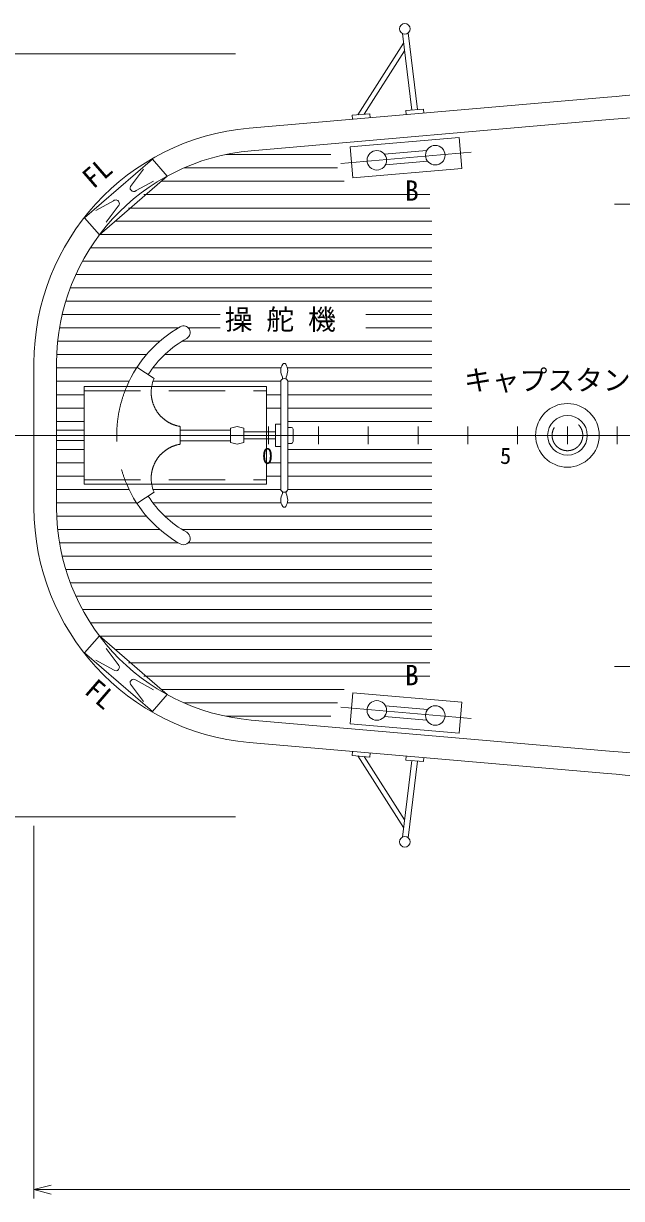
# Model space of a CAD drawing. Units: millimetres, scale not verified. Extents: x -51052 to 51048, y -29700 to 29700.
# Drawn here: x -40815 to -34090, y 1666 to 14871 of the extents above; entities that cross this region are included whole.
import ezdxf
from ezdxf.enums import TextEntityAlignment as Align

# ---------------------------------------------------------------- set-up
doc = ezdxf.new("R2010")
doc.units = ezdxf.units.MM
doc.header["$LTSCALE"] = 100
doc.linetypes.add('USER1', pattern=[50.8, 31.75, -6.35, 6.35, -6.35])
doc.linetypes.add('USER2', pattern=[9.525, 6.35, -3.175])
for name, color, linetype, lineweight in [('0-2_sunpou', 7, 'Continuous', 18), ('0-3_keijou', 7, 'Continuous', 18), ('0-5_text', 7, 'Continuous', 18), ('0-6_center', 7, 'USER1', 18), ('0-7_hachi', 7, 'Continuous', 18)]:
    doc.layers.add(name, color=color, linetype=linetype, lineweight=lineweight)
doc.styles.add('ＭＳ ゴシック', font='')
doc.styles.get('ＭＳ ゴシック').set_extended_font_data('MS Gothic')

msp = doc.modelspace()

# ---------------------------------------------------------------- linework, layer by layer
at = {"layer": '0-2_sunpou'}
for p, q in [((-38432, 14531.6), (-45936.9, 14531.6)), ((-38058.5, 10342.6), (-38058.5, 10142.6)), ((-38058.5, 10342.6), (-38058.5, 10142.6)), ((-37498.5, 10342.6), (-37498.5, 10142.6)), ((-36938.5, 10342.6), (-36938.5, 10142.6)), ((-36378.5, 10342.6), (-36378.5, 10142.6)), ((-35818.5, 10342.6), (-35818.5, 10142.6)), ((-35258.5, 10342.6), (-35258.5, 10142.6)), ((-34698.5, 10342.6), (-34698.5, 10142.6)), ((-34138.5, 10342.6), (-34138.5, 10142.6)), ((-41248.7, 10242.6), (45870.3, 10242.6)), ((-38432, 5953.6), (-45936.9, 5953.6)), ((-40697, 5853.6), (-40697, 1665.9)), ((-40697, 1765.9), (-40503.8, 1817.6)), ((34347, 1765.9), (-40697, 1765.9)), ((-40697, 1765.9), (-40503.8, 1714.1))]:
    msp.add_line(p, q, dxfattribs=at)
at = {"layer": '0-3_keijou'}
for p, q in [((-36448.5, 13898.4), (-36553.6, 14757.3)), ((-36383.7, 13904), (-36489.1, 14765.2)), ((-37054.5, 13845.9), (-36540.5, 14650.2)), ((-36985.4, 13851.9), (-36530, 14564.4)), ((-38275.8, 13694.9), (-34247.1, 14043.9)), ((-36516.4, 13892.5), (-36317.2, 13909.7)), ((-36516.4, 13892.5), (-36512.6, 13847.7)), ((-36317.2, 13909.7), (-36313.3, 13864.9)), ((-38253.8, 13441.8), (-34225.2, 13790.9)), ((-37118.1, 13840.4), (-36918.9, 13857.6)), ((-37118.1, 13840.4), (-37114.2, 13795.5)), ((-36918.9, 13857.6), (-36915, 13812.8)), ((-37141.1, 13483.9), (-35915.7, 13590.1)), ((-35915.7, 13590.1), (-35885.4, 13241.4)), ((-40128.7, 12686.3), (-39365.3, 13347.7)), ((-39199, 13155.7), (-39365.3, 13347.7)), ((-36281.9, 13442.9), (-36754.9, 13401.9)), ((-39601.9, 13053.3), (-39466.8, 13232.7)), ((-36271.5, 13323.4), (-36744.6, 13282.4)), ((-39962.3, 12494.4), (-39199, 13155.7)), ((-39352.7, 13101), (-39549.6, 12992.8)), ((-39803.5, 12878.6), (-40000.4, 12770.4)), ((-39886.3, 12638.8), (-39751.1, 12818.2)), ((-39962.3, 12494.4), (-40128.7, 12686.3)), ((-40697, 11054.8), (-40697, 9430.5)), ((-40443, 11054.8), (-40443, 9430.5)), ((-39346.6, 10881.7), (-39539.2, 11007.3)), ((-37923, 10842.6), (-37923, 9642.6)), ((-37903, 10877.3), (-37903, 10897.6)), ((-37863, 10877.3), (-37863, 10897.6)), ((-37843, 10842.6), (-37843, 9642.6)), ((-40133, 10792.6), (-38083, 10792.6)), ((-40133, 10792.6), (-40133, 9692.6)), ((-38083, 10792.6), (-38083, 9692.6)), ((-37983, 10367.6), (-37983, 10117.6)), ((-37983, 10367.6), (-37923, 10367.6)), ((-37843, 10332.6), (-37803, 10332.6)), ((-37783, 10312.6), (-37783, 10172.6)), ((-38083, 10282.6), (-37983, 10282.6)), ((-38083, 10202.6), (-37983, 10202.6)), ((-37983, 10117.6), (-37923, 10117.6)), ((-37843, 10152.6), (-37803, 10152.6)), ((-40133, 9692.6), (-38083, 9692.6)), ((-39346.6, 9603.6), (-39539.2, 9478)), ((-37903, 9608), (-37903, 9587.7)), ((-37863, 9608), (-37863, 9587.7)), ((-39962.3, 7990.9), (-40128.7, 7799)), ((-39962.3, 7990.9), (-39199, 7329.6)), ((-40128.7, 7799), (-39365.3, 7137.6)), ((-39886.3, 7846.5), (-39751.1, 7667.1)), ((-39803.5, 7606.7), (-40000.4, 7714.9)), ((-39601.9, 7432), (-39466.8, 7252.6)), ((-39352.7, 7384.3), (-39549.6, 7492.5)), ((-39199, 7329.6), (-39365.3, 7137.6)), ((-36271.5, 7161.9), (-36744.6, 7202.9)), ((-35915.7, 6895.2), (-35885.4, 7243.9)), ((-38253.8, 7043.5), (-34225.2, 6694.4)), ((-37141.1, 7001.4), (-35915.7, 6895.2)), ((-36281.9, 7042.4), (-36754.9, 7083.4)), ((-38275.8, 6790.4), (-34247.1, 6441.4)), ((-37118.1, 6644.9), (-37114.2, 6689.8)), ((-37118.1, 6644.9), (-36918.9, 6627.7)), ((-37054.5, 6639.4), (-36540.5, 5835.1)), ((-36985.4, 6633.4), (-36530, 5920.8)), ((-36918.9, 6627.7), (-36915, 6672.5)), ((-36516.4, 6592.8), (-36512.6, 6637.6)), ((-36317.2, 6575.5), (-36313.3, 6620.4)), ((-36448.5, 6586.9), (-36553.6, 5728)), ((-36516.4, 6592.8), (-36317.2, 6575.5)), ((-36383.7, 6581.3), (-36489.1, 5720.1))]:
    msp.add_line(p, q, dxfattribs=at)
at = {"layer": '0-3_keijou', "linetype": 'USER2'}
for p, q in [((-40133, 10742.6), (-38083, 10742.6)), ((-39053, 10342.6), (-39053, 10142.6)), ((-39053, 10302.6), (-38489.1, 10302.6)), ((-38489.1, 10322.6), (-38414.1, 10342.6)), ((-38489.1, 10322.6), (-38489.1, 10162.6)), ((-38339.1, 10322.6), (-38414.1, 10342.6)), ((-38339.1, 10322.6), (-38339.1, 10162.6)), ((-39053, 10182.6), (-38489.1, 10182.6)), ((-38083, 10282.6), (-38341.4, 10282.6)), ((-38083, 10202.6), (-38341.4, 10202.6)), ((-38489.1, 10162.6), (-38414.1, 10142.6)), ((-38339.1, 10162.6), (-38414.1, 10142.6)), ((-40133, 9742.6), (-38083, 9742.6))]:
    msp.add_line(p, q, dxfattribs=at)
at = {"layer": '0-3_keijou'}
for points in [[(-37141.1, 13483.9), (-37110.8, 13135.2), (-35885.4, 13241.4)], [(-37141.1, 7001.4), (-37110.8, 7350.1), (-35885.4, 7243.9)]]:
    msp.add_lwpolyline(points, dxfattribs=at)
for centre, radius in [((-36527.5, 14811.3), 60), ((-36184.9, 13391.1), 110), ((-36841.6, 13334.2), 110), ((-34698.5, 10242.6), 357.5), ((-34698.5, 10242.6), 222.5), ((-36841.6, 7151.1), 110), ((-36184.9, 7094.2), 110), ((-36527.5, 5674), 60)]:
    msp.add_circle(centre, radius, dxfattribs=at)
at = {"layer": '0-3_keijou', "linetype": 'USER2'}
msp.add_circle((-34698.5, 10242.6), 172.5, dxfattribs=at)
at = {"layer": '0-3_keijou'}
for centre, radius, start, end in [((-31226, -20825.4), 35000, 92.37651, 94.95172), ((-31226, -20825.4), 34746, 92.37651, 94.95172), ((-38047, 11054.8), 2650, 94.95172, 180), ((-38047, 11054.8), 2396, 94.95172, 180), ((-39575.8, 13023), 40, 130.90346, 310.90346), ((-39777.3, 12848.4), 40, 310.90346, 130.90346), ((-38366.5, 10242.6), 1400, 119.3238, 156.8676), ((-39015.4, 11397.9), 75, 299.3238, 119.3238), ((-38366.5, 10242.6), 1250, 119.3238, 146.89413), ((-37781.6, 10967.3), 140, 147.69542, 209.85009), ((-37883, 11031.4), 20, 32.30458, 147.69542), ((-37984.4, 10967.3), 140, 330.14991, 32.30458), ((-38991.3, 10725.7), 388, 156.29575, 170.06494), ((-37883, 10842.6), 40, 0, 180), ((-37803, 10312.6), 20, 0, 90), ((-37803, 10172.6), 20, 270, 0), ((-38366.5, 10242.6), 1400, 203.1324, 240.6762), ((-38991.3, 9759.6), 388, 189.93506, 203.70425), ((-37883, 9642.6), 40, 180, 0), ((-38366.5, 10242.6), 1250, 213.10587, 240.6762), ((-37781.6, 9518), 140, 150.14991, 212.30458), ((-37984.4, 9518), 140, 327.69542, 29.85009), ((-38047, 9430.5), 2650, 180, 265.04828), ((-38047, 9430.5), 2396, 180, 265.04828), ((-37883, 9453.9), 20, 212.30458, 327.69542), ((-39015.4, 9087.4), 75, 240.6762, 60.6762), ((-39777.3, 7636.9), 40, 229.09654, 49.09654), ((-39575.8, 7462.3), 40, 49.09654, 229.09654), ((-31226, 41310.7), 34746, 265.04828, 267.62349), ((-31226, 41310.7), 35000, 265.04828, 267.62349)]:
    msp.add_arc(centre, radius, start, end, dxfattribs=at)
at = {"layer": '0-3_keijou', "linetype": 'USER2'}
for centre, radius, start, end in [((-38366.5, 10242.6), 1400, 156.8676, 203.1324), ((-38991.3, 10725.7), 388, 170.06494, 260.84515), ((-38991.3, 9759.6), 388, 99.15485, 189.93506)]:
    msp.add_arc(centre, radius, start, end, dxfattribs=at)
at = {"layer": '0-5_text'}
for p, q in [((-34169.7, 12839.7), (-32542.9, 12839.7)), ((-34169.7, 7645.6), (-32542.9, 7645.6))]:
    msp.add_line(p, q, dxfattribs=at)
at = {"layer": '0-6_center'}
for p, q in [((-35781, 13426.1), (-37245.5, 13299.2)), ((-35781, 7059.1), (-37245.5, 7186.1))]:
    msp.add_line(p, q, dxfattribs=at)
at = {"layer": '0-7_hachi'}
for p, q in [((-37360.1, 13399.8), (-38538.4, 13399.8)), ((-37284.4, 13249.8), (-39007.5, 13249.8)), ((-37208.8, 13099.8), (-39263.4, 13099.8)), ((-36247.2, 12947.7), (-39461.1, 12947.7)), ((-36247.2, 12797.7), (-39634.3, 12797.7)), ((-36222.7, 12649.8), (-39782.9, 12649.8)), ((-36222.7, 12499.8), (-39958.2, 12499.8)), ((-36222.7, 12349.8), (-40062.9, 12349.8)), ((-36222.7, 12199.8), (-40151.7, 12199.8)), ((-36222.7, 12049.8), (-40226.6, 12049.8)), ((-36222.7, 11899.8), (-40289, 11899.8)), ((-36222.7, 11749.8), (-40340, 11749.8)), ((-36222.7, 11749.8), (-40340, 11749.8)), ((-38602.2, 11599.8), (-40380.2, 11599.8)), ((-36222.7, 11599.8), (-36966.7, 11599.8)), ((-39075.5, 11449.8), (-40410.2, 11449.8)), ((-38602.2, 11449.8), (-38961.3, 11449.8)), ((-36222.7, 11449.8), (-36966.7, 11449.8)), ((-39284.3, 11299.8), (-40430.5, 11299.8)), ((-36222.7, 11299.8), (-39033.4, 11299.8)), ((-39432.8, 11149.8), (-40441.1, 11149.8)), ((-36222.7, 11149.8), (-39226.4, 11149.8)), ((-39544.1, 10999.8), (-40443, 10999.8)), ((-37917.8, 10999.8), (-39361.1, 10999.8)), ((-36222.7, 10999.8), (-37848.3, 10999.8)), ((-39628, 10849.8), (-40443, 10849.8)), ((-37922.4, 10849.8), (-39358.9, 10849.8)), ((-36222.7, 10849.8), (-37843.7, 10849.8)), ((-40133, 10699.8), (-40443, 10699.8)), ((-37923, 10699.8), (-38083, 10699.8)), ((-36222.7, 10699.8), (-37843, 10699.8)), ((-40133, 10549.8), (-40443, 10549.8)), ((-37923, 10549.8), (-38083, 10549.8)), ((-36222.7, 10549.8), (-37843, 10549.8)), ((-40133, 10399.8), (-40443, 10399.8)), ((-36222.7, 10399.8), (-37843, 10399.8)), ((-40133, 10299.8), (-40443, 10299.8)), ((-40133, 10185.4), (-40443, 10185.4)), ((-40133, 10085.4), (-40443, 10085.4)), ((-36222.7, 10085.4), (-37843, 10085.4)), ((-40133, 9935.4), (-40443, 9935.4)), ((-37923, 9935.4), (-38083, 9935.4)), ((-36222.7, 9935.4), (-37843, 9935.4)), ((-40133, 9785.4), (-40443, 9785.4)), ((-37923, 9785.4), (-38083, 9785.4)), ((-36222.7, 9785.4), (-37843, 9785.4)), ((-39628, 9635.4), (-40443, 9635.4)), ((-37922.4, 9635.4), (-39358.9, 9635.4)), ((-36222.7, 9635.4), (-37843.7, 9635.4)), ((-39544.1, 9485.4), (-40443, 9485.4)), ((-37917.8, 9485.4), (-39361.1, 9485.4)), ((-36222.7, 9485.4), (-37848.3, 9485.4)), ((-39432.8, 9335.4), (-40441.1, 9335.4)), ((-36222.7, 9335.4), (-39226.4, 9335.4)), ((-39284.3, 9185.4), (-40430.5, 9185.4)), ((-36222.7, 9185.4), (-39033.4, 9185.4)), ((-39075.5, 9035.4), (-40410.2, 9035.4)), ((-36222.7, 9035.4), (-38961.3, 9035.4)), ((-36222.7, 8885.4), (-40380.2, 8885.4)), ((-36222.7, 8735.4), (-40340, 8735.4)), ((-36222.7, 8735.4), (-40340, 8735.4)), ((-36222.7, 8585.4), (-40289, 8585.4)), ((-36222.7, 8435.4), (-40226.6, 8435.4)), ((-36222.7, 8285.4), (-40151.7, 8285.4)), ((-36222.7, 8135.4), (-40062.9, 8135.4)), ((-36222.7, 7985.4), (-39958.2, 7985.4)), ((-36222.7, 7835.4), (-39782.9, 7835.4)), ((-36247.2, 7687.6), (-39634.3, 7687.6)), ((-36247.2, 7537.6), (-39461.1, 7537.6)), ((-37208.8, 7385.4), (-39263.4, 7385.4)), ((-37284.4, 7235.4), (-39007.5, 7235.4)), ((-37360.1, 7085.4), (-38538.4, 7085.4))]:
    msp.add_line(p, q, dxfattribs=at)

# ---------------------------------------------------------------- texts
at = {"layer": '0-2_sunpou', "style": 'ＭＳ ゴシック'}
for s, p in [('0', (-38133.8, 9866.2)), ('5', (-35456.1, 9866.2))]:
    msp.add_text(s, height=183.3, dxfattribs=at).set_placement(p, align=Align.BOTTOM_LEFT)
at = {"layer": '0-5_text', "style": 'ＭＳ ゴシック'}
for rotation, p in [(40.903, (-39984.8, 12952)), (319.097, (-40187.8, 7299.1))]:
    msp.add_text('FL', height=229.1, rotation=rotation, dxfattribs=at).set_placement(p, align=Align.BOTTOM_LEFT)
for s, p in [('B', (-36526.4, 12810.5)), ('操 舵 機', (-38552, 11362)), ('キャプスタン', (-35862, 10679.7)), ('B', (-36526.4, 7364.8))]:
    msp.add_text(s, height=229.1, dxfattribs=at).set_placement(p, align=Align.BOTTOM_LEFT)

doc.saveas('drawing.dxf')
